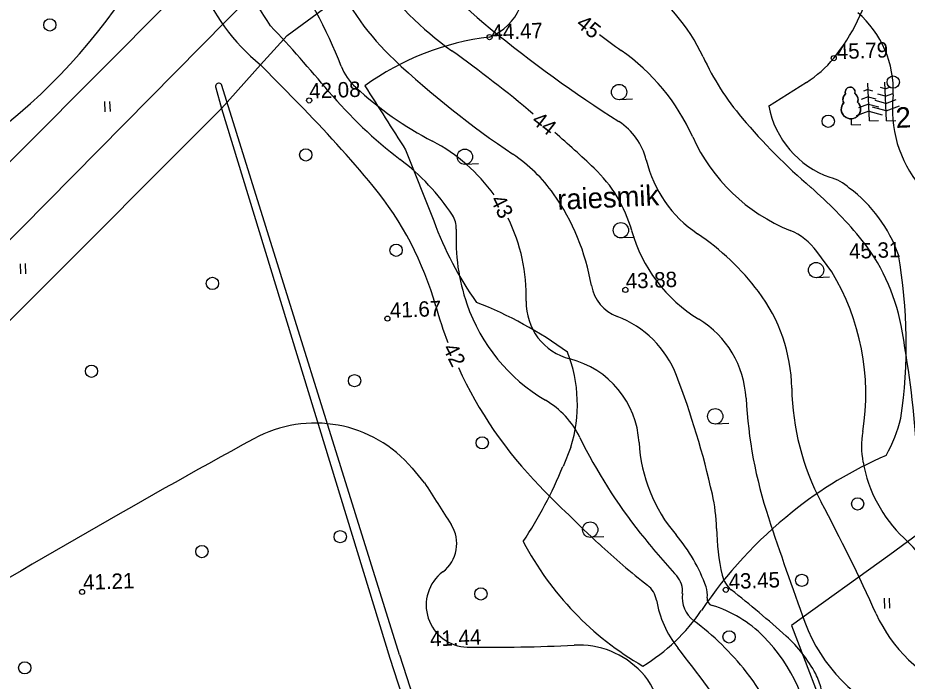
# Model space of a CAD drawing. Extents: x 641716 to 643447, y 6457381 to 6458642.
# Drawn here: x 642236 to 642409.9, y 6457989.6 to 6458119.2 of the extents above; entities that cross this region are included whole.
import ezdxf

# ---------------------------------------------------------------- set-up
doc = ezdxf.new("R2010")
doc.units = 0
for name, color, linetype in [('10', 7, 'Continuous'), ('26', 7, 'Continuous'), ('31', 7, 'Continuous'), ('41', 7, 'Continuous'), ('43', 7, 'Continuous'), ('57', 7, 'Continuous'), ('59', 7, 'Continuous')]:
    doc.layers.add(name, color=color, linetype=linetype)

# ---------------------------------------------------------------- blocks, each defined once
blk = doc.blocks.new('puud')
at = {"layer": '41'}
blk.add_circle((0, 0), 30, dxfattribs=at)
blk = doc.blocks.new('kpunkt')
at = {"layer": '59'}
blk.add_circle((0, 0), 12.5, dxfattribs=at)
blk = doc.blocks.new('harvik')
at = {"layer": '41'}
blk.add_line((64.4, -37.5), (1.3, -37.5), dxfattribs=at)
blk.add_circle((0, 0), 37.5, dxfattribs=at)
blk = doc.blocks.new('hein')
at = {"layer": '41'}
for p, q in [((-12.1, 3.9), (-12.1, 53.9)), ((12.9, 3.9), (12.9, 53.9))]:
    blk.add_line(p, q, dxfattribs=at)
blk = doc.blocks.new('laipuu')
at = {"layer": '10'}
for q in [(0, 29.4), (44.4, 0)]:
    blk.add_line((0, 0), q, dxfattribs=at)
blk.add_lwpolyline([(-22.4, 152.9), (-23.7, 160.4), (-23, 166.2), (-21.2, 171.1), (-19, 174.8), (-14.3, 179.5), (-9.9, 182.1), (-3.1, 184), (1.5, 184.2), (7.7, 183), (13.4, 180.1), (17.7, 176.3), (21.3, 171), (23, 166.3), (23.7, 161.4), (23.5, 157.2), (22.4, 152.9), (25.5, 150.3), (30.5, 144.4), (34, 137.9), (36.1, 131.3), (36.8, 126.1), (36.8, 121.1), (35.9, 115.1), (34.8, 111.5), (33.9, 109.2), (38.1, 104.3), (42.1, 97.7), (45.5, 88.7), (47, 80.3), (46.9, 72.3), (46, 66.1), (43.7, 59), (40.2, 52), (35.4, 45.4), (28.8, 39.2), (20.2, 34), (14, 31.5), (5.6, 29.7), (0, 29.4), (-7.1, 29.9), (-17.6, 32.8), (-25.6, 37), (-32.7, 42.6), (-39.1, 50.3), (-43, 57.3), (-46, 66.2), (-47.1, 75.2), (-46.3, 85.2), (-44, 93.4), (-40.6, 100.4), (-36.7, 106.1), (-33.9, 109.2), (-35.5, 113.8), (-36.7, 119.8), (-36.8, 126.2), (-35.3, 134.3), (-32.9, 140.3), (-29.1, 146.4), (-25.4, 150.4), (-22.4, 152.9)], close=True, dxfattribs=at)
for centre, radius, start, end in [((0, 160.6), 23.7, 341.2648, 198.7352), ((0, 123.7), 36.9, 127.4703, 203.0353), ((0, 123.7), 36.9, 336.9647, 52.5297), ((0, 76.5), 47.1, 136.0706, 43.9294)]:
    blk.add_arc(centre, radius, start, end, dxfattribs=at)
blk = doc.blocks.new('kuusk')
at = {"layer": '10'}
for p, q in [((0, 0), (0, 184.3)), ((0, 153), (-21.7, 146.1)), ((0, 153), (21.7, 146.1)), ((0, 117.9), (-35.7, 106.6)), ((0, 117.9), (35.7, 106.6)), ((0, 47.6), (-63.8, 27.4)), ((0, 82.7), (-49.7, 67)), ((0, 82.7), (49.7, 67)), ((0, 47.6), (63.8, 27.4)), ((0, 0), (44.4, 0))]:
    blk.add_line(p, q, dxfattribs=at)
blk = doc.blocks.new('mand')
at = {"layer": '10'}
for p, q in [((0, 0), (0, 188.9)), ((0, 120.8), (-36.6, 132.5)), ((0, 156.9), (-22.3, 163.6)), ((0, 156.9), (22.1, 164.1)), ((0, 120.8), (36.6, 132.4)), ((0, 84.8), (-51, 100.7)), ((0, 84.8), (50.9, 101.1)), ((0, 48.8), (-65.4, 69.5)), ((0, 48.8), (65.4, 69.5)), ((0, 0), (45.5, 0))]:
    blk.add_line(p, q, dxfattribs=at)

msp = doc.modelspace()

# ---------------------------------------------------------------- linework, layer by layer
at = {"layer": '26'}
msp.add_lwpolyline([(642126.1, 6457966.25), (642332.14, 6458174.83)], dxfattribs=at)
at = {"layer": '31'}
for points in [[(642283.39, 6458110.02), (642290.91, 6458102.43)], [(642395.1, 6458069.6), (642392.2, 6458073.58)], [(642315.49, 6458028.4), (642313.11, 6458031.22)]]:
    msp.add_lwpolyline(points, dxfattribs=at)
for centre, radius, start, end in [((642402.11, 6458207.63), 116.75, 217.7745, 230.8102), ((642042.05, 6457962.24), 288.75, 32.5703, 36.3854), ((642212.56, 6458076.11), 92.96, 21.2267, 35.7582), ((642360.41, 6458167.94), 67.89, 215.8725, 234.3497), ((642309.71, 6458141.77), 41.23, 201.8391, 230.3369), ((642344.74, 6458148.61), 51.46, 204.2912, 226.9105), ((642337.27, 6458096.51), 35.99, 24.8294, 56.4692), ((642162.1, 6458187.37), 114.16, 283.2052, 327.1035), ((642387.18, 6458105.08), 19.96, 357.4058, 49.3866), ((642029.52, 6457879.91), 349.3, 40.0919, 42.9014), ((642498.06, 6458325.32), 268.59, 230.8102, 237.4332), ((642445.48, 6458243.23), 159.3, 233.0258, 234.9182), ((642164.68, 6457895.06), 267.93, 50.0445, 54.3497), ((642330.01, 6458078.82), 41.61, 24.3637, 54.9182), ((642435.66, 6458245.79), 184.55, 226.9105, 236.1206), ((642417.84, 6458133.79), 52.78, 204.8294, 220.2937), ((642309.42, 6458113.73), 10.95, 201.2267, 227.5068), ((642349.71, 6458157.71), 70.6, 227.5068, 242.4383), ((642363.29, 6458160.89), 86.99, 220.0919, 232.8208), ((642430.36, 6458101.37), 23.41, 173.1104, 219.9949), ((642121.41, 6457934.69), 238.46, 39.4899, 44.7009), ((642346.84, 6458088.56), 12.34, 13.5593, 57.4332), ((642470.96, 6458178.83), 122.43, 220.2937, 229.2277), ((642164.68, 6457895.06), 267.93, 46.6424, 48.861), ((642301.24, 6458064.85), 34.15, 35.3859, 62.4383), ((642400.36, 6458110.68), 35.62, 204.3637, 247.8951), ((642283.85, 6458056.14), 44.47, 33.4814, 52.8208), ((642315.8, 6458067.29), 30.46, 35.1707, 56.1206), ((642382.38, 6458097.14), 24.22, 193.5593, 236.0025), ((642330.39, 6458070.55), 26.57, 15.5604, 46.6424), ((642256, 6458045.59), 64.07, 15.6641, 39.4899), ((642337.93, 6458024.57), 81.27, 39.5964, 49.2277), ((642304.63, 6458059.42), 44.13, 9.7983, 35.1707), ((642317.14, 6458078.17), 4.55, 357.171, 33.4814), ((642301.24, 6458064.85), 34.15, 358.3829, 26.4595), ((642360.68, 6458076.01), 39.04, 177.171, 198.9604), ((642384.45, 6458085.6), 29.55, 195.5604, 238.7552), ((642382.39, 6458066.44), 12.13, 36.0588, 67.8951), ((642340.9, 6458035.63), 49.97, 37.06, 56.0025), ((642371.21, 6458052.09), 38.09, 10.6266, 39.5964), ((642355.95, 6458045.8), 45.81, 350.685, 31.2999), ((642355.88, 6458068.27), 7.88, 189.7983, 249.591), ((642355.03, 6458046.3), 32.26, 1.041, 37.06), ((642346.7, 6458063.57), 11.33, 178.3829, 255.8144), ((642396.37, 6458084.95), 81.71, 195.6641, 200.9239), ((642356.88, 6458074.71), 35.02, 198.9604, 239.5654), ((642346.2, 6458042.27), 19.86, 20.9225, 69.591), ((642359.15, 6458043.9), 19.22, 2.9533, 58.7552), ((642205.69, 6458021.04), 206.5, 4.0953, 10.6266), ((642339.53, 6458035.2), 17.93, 3.2966, 75.8144), ((642396.37, 6458084.95), 81.71, 204.6342, 224.4224), ((642206.74, 6457988.95), 169.17, 12.7032, 20.9225), ((642436.65, 6458047.78), 49.38, 181.041, 207.9779), ((642330.47, 6458029.76), 17.11, 26.0231, 59.5654), ((642467.1, 6458049.47), 88.86, 182.9533, 198.286), ((642294.07, 6458015.13), 24.92, 40.2131, 118.7586), ((642418.41, 6458035.56), 17.48, 170.685, 190.2642), ((643207.54, 6456350.69), 1923.55, 118.75862, 121.13121), ((642437.12, 6458081.83), 101.57, 206.0231, 218.5321), ((642387.88, 6458037.99), 30.5, 183.2966, 220.4384), ((642428.03, 6458037.3), 27.25, 190.2642, 226.2564), ((646900.86, 6460949.22), 5436.62, 212.49659, 212.5987), ((642597.15, 6458281.73), 362.85, 224.4224, 226.979), ((642339.29, 6458018.83), 33.29, 1.1146, 12.7032), ((642048.07, 6457841.36), 390.63, 24.4037, 27.9779), ((642314.86, 6458016.5), 6.93, 307.1399, 32.5987), ((643001, 6458225.9), 651.16, 198.28602, 200.19122), ((642490.49, 6458124.33), 169.79, 218.5321, 222.2431), ((642340.08, 6457997.26), 32.3, 19.493, 40.4384), ((642419.18, 6458020.39), 46.61, 181.1146, 192.4469), ((642443.93, 6458117.54), 138.26, 226.979, 232.1551), ((642368.09, 6457974.67), 59.43, 36.345, 46.2564), ((642323.98, 6458004.47), 8.17, 127.1399, 269.069), ((642361.58, 6458007.26), 4.34, 352.9723, 42.2431), ((642378.57, 6458011.42), 5.02, 192.4469, 231.7299), ((642356.26, 6458004.69), 4.64, 9.882, 52.1551), ((642366.21, 6458006.51), 4.58, 352.5702, 19.493), ((642371.59, 6458006.03), 5.74, 172.9723, 233.0649), ((642239.4, 6457835.01), 219.67, 48.0642, 51.7299), ((642381.4, 6458009.07), 20.88, 189.882, 218.1959), ((642372.13, 6458005.73), 1.39, 172.5702, 253.0952), ((642364.75, 6457981.44), 24.01, 44.8586, 73.0952), ((642430.25, 6458014.76), 29.05, 204.4037, 247.9415), ((642334.42, 6457956.59), 56.11, 38.4049, 53.0649), ((642419.84, 6458012.17), 31.95, 200.1912, 248.8929), ((642358.71, 6457975.42), 32.53, 2.8874, 44.8586), ((642368.38, 6457978.59), 26.67, 27.8295, 48.0642), ((642328.87, 6458305.45), 309.19, 269.069, 272.9397), ((642345.59, 6457979.76), 16.93, 43.3552, 92.9397), ((642115.99, 6457800.25), 316.82, 34.7324, 38.1959), ((642347.92, 6457981.95), 13.73, 10.8081, 43.3552), ((642346.7, 6457966.32), 40.44, 13.3043, 38.4049), ((642381.87, 6457985.71), 11.42, 12.2071, 27.8295)]:
    msp.add_arc(centre, radius, start, end, dxfattribs=at)
at = {"layer": '41'}
for points in [[(642283.39, 6458110.02), (642288.62, 6458115.81), (642300.63, 6458124.62), (642309.91, 6458133.45), (642341.83, 6458167.85), (642350.51, 6458177.49), (642356.11, 6458183.38)], [(642280.94, 6458141.32), (642265.88, 6458122.7), (642194.61, 6458051.17), (642165.48, 6458019.61), (642142.96, 6457991.89), (642131.68, 6457982.05)], [(642283.39, 6458110.02), (642275.81, 6458101.53), (642237.5, 6458063.16), (642199.32, 6458025.07), (642176.16, 6458001.63), (642151.58, 6457977.05), (642145.28, 6457970.39)], [(642382.76, 6458101.99), (642390.15, 6458106.63)], [(642311.78, 6458093.47), (642317.31, 6458079.54)], [(642344.11, 6458035.38), (642342.56, 6458031.59)], [(642415.6, 6458021.01), (642406.45, 6458014.31), (642387.22, 6458000.5), (642395.11, 6457979.91)]]:
    msp.add_lwpolyline(points, dxfattribs=at)
for centre, radius, start, end in [((642324.15, 6458125.61), 10.93, 291.8328, 20.3309), ((642366.01, 6458135.33), 38, 320.8929, 346.9468), ((642334.16, 6458064.26), 51.54, 96.6227, 126.0399), ((642378.5, 6458125.18), 21.91, 302.1407, 320.8929), ((647301.16, 6461283.05), 5921.77, 212.446614, 212.589669), ((642400.96, 6458105.53), 18.53, 191.0092, 250.3802), ((642392.47, 6458079.48), 8.88, 46.9922, 75.2542), ((642381.6, 6458063.42), 28.21, 19.7251, 53.1093), ((642379.73, 6458102.15), 66.39, 199.9103, 215.4545), ((642307.48, 6458055.42), 102.18, 351.8809, 9.8705), ((642296.97, 6457990.15), 78.89, 53.9024, 68.6846), ((642317.37, 6458043.7), 28, 342.7061, 21.3339), ((642379.27, 6458048.57), 30.33, 330.747, 345.5198), ((642439.03, 6457957.82), 82.91, 113.677, 128.5441), ((642264.34, 6458063.58), 84.5, 326.4697, 337.7542), ((642441.29, 6457954.98), 86.53, 128.5441, 145.9343), ((642388.46, 6458045.13), 60.65, 207.7355, 240.0537), ((642338.96, 6458024.17), 36.99, 301.3195, 325.9343)]:
    msp.add_arc(centre, radius, start, end, dxfattribs=at)
at = {"layer": '43'}
for points in [[(642274.7, 6458105.58), (642275.81, 6458101.53)], [(642310.57, 6457994.75), (642275.85, 6458106.04)], [(642275.81, 6458101.53), (642308.69, 6457994.14)], [(642308.69, 6457994.14), (642328.54, 6457933.09), (642329.54, 6457895.51), (642327.81, 6457821.27)], [(642310.57, 6457994.75), (642330.45, 6457933.31), (642330.4, 6457895.49), (642329.5, 6457820.29)]]:
    msp.add_lwpolyline(points, dxfattribs=at)
msp.add_arc((642275.26, 6458105.85), 0.623, 17.3278, 206.1314, dxfattribs=at)

# ---------------------------------------------------------------- block references
at = {"layer": '10', "xscale": 0.04, "yscale": 0.04}
for name, p, rotation in [('puud', (642242.23, 6458117.84), 2.5612895310065102), ('puud', (642407.13, 6458106.69), 2.5612895310065102), ('harvik', (642353.53, 6458104.73), 2.5612895310065102), ('laipuu', (642398.99, 6458098.33), 2.561289531006498), ('kuusk', (642402.46, 6458099.09), 2.561289531006498), ('mand', (642405.84, 6458099.12), 2.561289531006498), ('puud', (642394.43, 6458099.02), 2.5612895310065102), ('puud', (642292.26, 6458092.45), 2.5612895310065102), ('harvik', (642323.37, 6458092.09), 2.5612895310065102), ('harvik', (642353.87, 6458077.72), 2.5612895310065102), ('puud', (642309.92, 6458073.81), 2.5612895310065102), ('harvik', (642392.04, 6458069.94), 2.5612895310065102), ('puud', (642274, 6458067.35), 2.5612895310065102), ('puud', (642250.37, 6458050.19), 2.5612895310065102), ('puud', (642301.81, 6458048.34), 2.5612895310065102), ('harvik', (642372.32, 6458041.37), 2.5612895310065102), ('puud', (642326.77, 6458036.19), 2.5612895310065102), ('puud', (642400.17, 6458024.26), 2.5612895310065102), ('harvik', (642347.88, 6458019.23), 2.5612895310065102), ('puud', (642299, 6458017.86), 2.5612895310065102), ('puud', (642271.97, 6458014.95), 2.5612895310065102), ('puud', (642389.23, 6458009.33), 2.5612895310065102), ('puud', (642326.5, 6458006.67), 2.5612895310065102), ('puud', (642375.03, 6457998.27), 2.5612895310065102), ('puud', (642237.31, 6457992.23), 2.5612895310065102)]:
    msp.add_blockref(name, p, dxfattribs=dict(at, rotation=rotation))
at = {"layer": '41', "xscale": 0.04, "yscale": 0.04, "rotation": 2.561289531006498}
for p in [(642253.56, 6458100.72), (642237.04, 6458069.05), (642405.98, 6458003.69)]:
    msp.add_blockref('hein', p, dxfattribs=at)
at = {"layer": '59', "xscale": 0.04, "yscale": 0.04, "rotation": 2.5612895310065102}
for p in [(642328.21, 6458115.46), (642395.5, 6458111.36), (642292.93, 6458103.09), (642354.75, 6458066.08), (642308.23, 6458060.47), (642374.38, 6458007.47), (642248.53, 6458007.07)]:
    msp.add_blockref('kpunkt', p, dxfattribs=at)

# ---------------------------------------------------------------- texts
at = {"layer": '31'}
for s, rotation, p in [('45', 321.977, (642344.93, 6458117.7)), ('44', 321.977, (642336.24, 6458098.8)), ('43', 296.5365, (642328.29, 6458083.71)), ('42', 296.5365, (642318.97, 6458054.72))]:
    msp.add_text(s, height=3, rotation=rotation, dxfattribs=at).set_placement(p)
at = {"layer": '57'}
for s, p in [('2', (642407.69, 6458097.71)), ('raiesmik', (642341.53, 6458081.71))]:
    msp.add_text(s, height=4, rotation=2.5613, dxfattribs=at).set_placement(p)
at = {"layer": '59'}
for s, p in [('44.47', (642328.62, 6458114.93)), ('45.79', (642396.14, 6458111.14)), ('42.08', (642292.99, 6458103.44)), ('45.31', (642398.54, 6458072.12)), ('43.88', (642354.87, 6458066.3)), ('41.67', (642308.76, 6458060.6)), ('41.21', (642248.77, 6458007.43)), ('43.45', (642374.99, 6458007.61)), ('41.44', (642316.6, 6457996.41))]:
    msp.add_text(s, height=3, rotation=2.0995, dxfattribs=at).set_placement(p)

doc.saveas('drawing.dxf')
